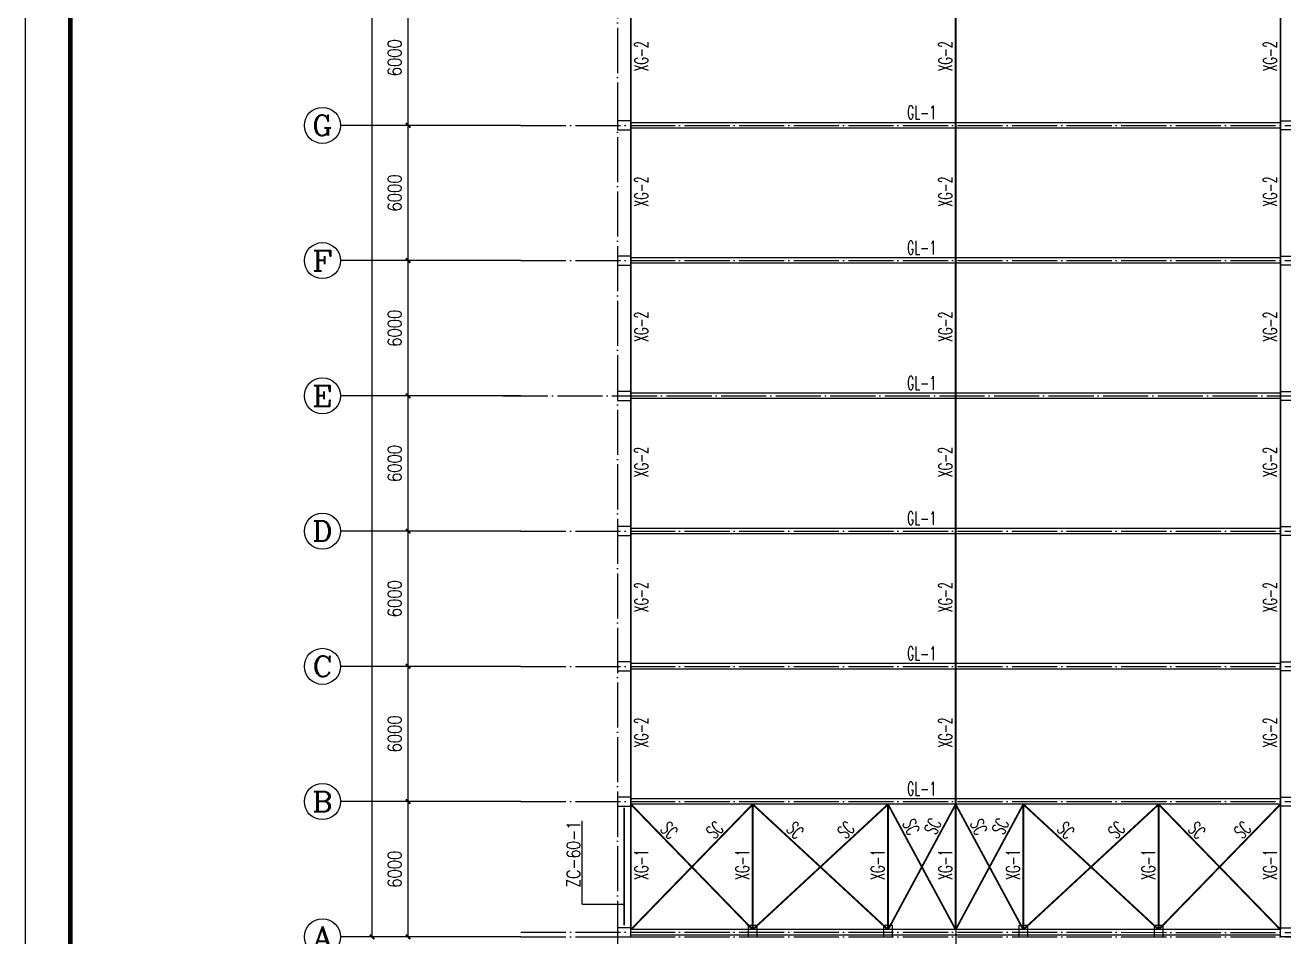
# Model space of a CAD drawing. Extents: x 31695611 to 39053694, y -59225 to 904195.
# Drawn here: x 38884151 to 38939960, y 788259 to 828705 of the extents above; entities that cross this region are included whole.
import ezdxf
from ezdxf.enums import TextEntityAlignment as Align

# ---------------------------------------------------------------- set-up
doc = ezdxf.new("R2010")
doc.units = 0
doc.header["$LTSCALE"] = 1000
doc.header["$MEASUREMENT"] = 0
doc.linetypes.add('ACAD_ISO04W100', pattern=[30.5, 24, -3, 0.5, -3])
doc.linetypes.add('DOTE', pattern=[2.42, 2, -0.2, 0.02, -0.2])
doc.layers.get('0').update_dxf_attribs({"linetype": 'CONTINUOUS'})
doc.layers.get('DEFPOINTS').update_dxf_attribs({"linetype": 'CONTINUOUS'})
for name, color, linetype in [('AXIS', 3, 'CONTINUOUS'), ('AXIS_TEXT', 7, 'CONTINUOUS'), ('DOTE', 1, 'ACAD_ISO04W100'), ('GROUND', 2, 'CONTINUOUS'), ('PUB_TEXT', 7, 'CONTINUOUS'), ('PUB_TITLE', 4, 'CONTINUOUS'), ('钢梁', 2, 'CONTINUOUS')]:
    doc.layers.add(name, color=color, linetype=linetype)
doc.styles.add('_HZTXT', font='txt.shx', dxfattribs={"width": 0.8, "bigfont": 'hztxt.shx'})
doc.styles.add('_TCH_AXIS', font='COMPLEX', dxfattribs={"bigfont": 'GBCBIG'})
doc.styles.add('_TXT', font='SIMPLEX.shx', dxfattribs={"width": 0.6})
doc.styles.add('COMPLEX', font='COMPLEX')
doc.styles.add('DIM_FONT', font='SIMPLEX.shx', dxfattribs={"width": 0.8})
doc.dimstyles.new('DIMN200', dxfattribs={"dimscale": 2, "dimtxt": 300, "dimasz": 100, "dimexe": 250, "dimexo": 300, "dimgap": 150, "dimtad": 1, "dimdec": 0, "dimzin": 0, "dimtxsty": 'DIM_FONT', "dimblk": 'ARCHTICK', "dimcen": 0.09, "dimclrt": 7, "dimazin": 3, "dimtfac": 1, "dimtdec": 0, "dimtix": 1, "dimtmove": 0, "dimatfit": 3, "dimtolj": 1, "dimtzin": 0})

# ---------------------------------------------------------------- blocks, each defined once
blk = doc.blocks.new('_ARCHTICK')
at = {"color": 0, "linetype": 'BYBLOCK', "const_width": 0.4}
blk.add_lwpolyline([(-0.5, -0.5), (0.5, 0.5)], dxfattribs=at)
blk = doc.blocks.new('*D1009')
at = {"layer": 'AXIS', "color": 0}
for p, q in [((38905530, 794259), (38900630, 794259)), ((38901130, 788259), (38901130, 794259)), ((38905530, 788259), (38900630, 788259))]:
    blk.add_line(p, q, dxfattribs=at)
at = {"layer": 'DEFPOINTS', "color": 0}
for p in [(38901130, 794259), (38906130, 794259), (38906130, 788259)]:
    blk.add_point(p, dxfattribs=at)
at = {"layer": 'AXIS', "color": 0, "xscale": 200, "yscale": 200, "zscale": 200}
for p, rotation in [((38901130, 794259), 89.99989046034315), ((38901130, 788259), 269.9998904603431)]:
    blk.add_blockref('_ARCHTICK', p, dxfattribs=dict(at, rotation=rotation))
at = {"layer": 'AXIS', "color": 7, "insert": (38900530, 791259), "char_height": 600, "attachment_point": 5, "rotation": 89.9999, "style": 'DIM_FONT'}
blk.add_mtext('\\A1;6000', dxfattribs=at)
blk = doc.blocks.new('*D1010')
at = {"layer": 'AXIS', "color": 0}
for p, q in [((38905530, 800259), (38900630, 800259)), ((38901130, 794259), (38901130, 800259)), ((38905530, 794259), (38900630, 794259))]:
    blk.add_line(p, q, dxfattribs=at)
at = {"layer": 'DEFPOINTS', "color": 0}
for p in [(38901130, 800259), (38906130, 800259), (38906130, 794259)]:
    blk.add_point(p, dxfattribs=at)
at = {"layer": 'AXIS', "color": 0, "xscale": 200, "yscale": 200, "zscale": 200}
for p, rotation in [((38901130, 800259), 89.9998904604143), ((38901130, 794259), 269.9998904604143)]:
    blk.add_blockref('_ARCHTICK', p, dxfattribs=dict(at, rotation=rotation))
at = {"layer": 'AXIS', "color": 7, "insert": (38900530, 797259), "char_height": 600, "attachment_point": 5, "rotation": 89.9999, "style": 'DIM_FONT'}
blk.add_mtext('\\A1;6000', dxfattribs=at)
blk = doc.blocks.new('*D1011')
at = {"layer": 'AXIS', "color": 0}
for p, q in [((38905530, 806259), (38900630, 806259)), ((38901130, 800259), (38901130, 806259)), ((38905530, 800259), (38900630, 800259))]:
    blk.add_line(p, q, dxfattribs=at)
at = {"layer": 'DEFPOINTS', "color": 0}
for p in [(38901130, 806259), (38906130, 806259), (38906130, 800259)]:
    blk.add_point(p, dxfattribs=at)
at = {"layer": 'AXIS', "color": 0, "xscale": 200, "yscale": 200, "zscale": 200}
for p, rotation in [((38901130, 806259), 89.99989046034315), ((38901130, 800259), 269.9998904603431)]:
    blk.add_blockref('_ARCHTICK', p, dxfattribs=dict(at, rotation=rotation))
at = {"layer": 'AXIS', "color": 7, "insert": (38900530, 803259), "char_height": 600, "attachment_point": 5, "rotation": 89.9999, "style": 'DIM_FONT'}
blk.add_mtext('\\A1;6000', dxfattribs=at)
blk = doc.blocks.new('*D1012')
at = {"layer": 'AXIS', "color": 0}
for p, q in [((38905531, 812259), (38900631, 812259)), ((38901130, 806259), (38901131, 812259)), ((38905530, 806259), (38900630, 806259))]:
    blk.add_line(p, q, dxfattribs=at)
at = {"layer": 'DEFPOINTS', "color": 0}
for p in [(38901131, 812259), (38906131, 812259), (38906130, 806259)]:
    blk.add_point(p, dxfattribs=at)
at = {"layer": 'AXIS', "color": 0, "xscale": 200, "yscale": 200, "zscale": 200}
for p, rotation in [((38901131, 812259), 89.99989046034315), ((38901130, 806259), 269.9998904603431)]:
    blk.add_blockref('_ARCHTICK', p, dxfattribs=dict(at, rotation=rotation))
at = {"layer": 'AXIS', "color": 7, "insert": (38900530, 809259), "char_height": 600, "attachment_point": 5, "rotation": 89.9999, "style": 'DIM_FONT'}
blk.add_mtext('\\A1;6000', dxfattribs=at)
blk = doc.blocks.new('*D1013')
at = {"layer": 'AXIS', "color": 0}
for p, q in [((38905531, 818259), (38900631, 818259)), ((38901131, 812259), (38901131, 818259)), ((38905531, 812259), (38900631, 812259))]:
    blk.add_line(p, q, dxfattribs=at)
at = {"layer": 'DEFPOINTS', "color": 0}
for p in [(38901131, 818259), (38906131, 818259), (38906131, 812259)]:
    blk.add_point(p, dxfattribs=at)
at = {"layer": 'AXIS', "color": 0, "xscale": 200, "yscale": 200, "zscale": 200}
for p, rotation in [((38901131, 818259), 89.9998904604143), ((38901131, 812259), 269.9998904604143)]:
    blk.add_blockref('_ARCHTICK', p, dxfattribs=dict(at, rotation=rotation))
at = {"layer": 'AXIS', "color": 7, "insert": (38900531, 815259), "char_height": 600, "attachment_point": 5, "rotation": 89.9999, "style": 'DIM_FONT'}
blk.add_mtext('\\A1;6000', dxfattribs=at)
blk = doc.blocks.new('*D1014')
at = {"layer": 'AXIS', "color": 0}
for p, q in [((38905531, 824259), (38900631, 824259)), ((38901131, 818259), (38901131, 824259)), ((38905531, 818259), (38900631, 818259))]:
    blk.add_line(p, q, dxfattribs=at)
at = {"layer": 'DEFPOINTS', "color": 0}
for p in [(38901131, 824259), (38906131, 824259), (38906131, 818259)]:
    blk.add_point(p, dxfattribs=at)
at = {"layer": 'AXIS', "color": 0, "xscale": 200, "yscale": 200, "zscale": 200}
for p, rotation in [((38901131, 824259), 89.99989046034315), ((38901131, 818259), 269.9998904603431)]:
    blk.add_blockref('_ARCHTICK', p, dxfattribs=dict(at, rotation=rotation))
at = {"layer": 'AXIS', "color": 7, "insert": (38900531, 821259), "char_height": 600, "attachment_point": 5, "rotation": 89.9999, "style": 'DIM_FONT'}
blk.add_mtext('\\A1;6000', dxfattribs=at)
blk = doc.blocks.new('*D1015')
at = {"layer": 'AXIS', "color": 0}
for p, q in [((38905531, 830259), (38900631, 830259)), ((38901131, 824259), (38901131, 830259)), ((38905531, 824259), (38900631, 824259))]:
    blk.add_line(p, q, dxfattribs=at)
at = {"layer": 'DEFPOINTS', "color": 0}
for p in [(38901131, 830259), (38906131, 830259), (38906131, 824259)]:
    blk.add_point(p, dxfattribs=at)
at = {"layer": 'AXIS', "color": 0, "xscale": 200, "yscale": 200, "zscale": 200}
for p, rotation in [((38901131, 830259), 89.99989046034315), ((38901131, 824259), 269.9998904603431)]:
    blk.add_blockref('_ARCHTICK', p, dxfattribs=dict(at, rotation=rotation))
at = {"layer": 'AXIS', "color": 7, "insert": (38900531, 827259), "char_height": 600, "attachment_point": 5, "rotation": 89.9999, "style": 'DIM_FONT'}
blk.add_mtext('\\A1;6000', dxfattribs=at)
blk = doc.blocks.new('*D1024')
at = {"layer": 'AXIS', "color": 0}
for p, q in [((38905531, 878259), (38899031, 878259)), ((38899530, 788259), (38899531, 878259)), ((38905530, 788259), (38899030, 788259))]:
    blk.add_line(p, q, dxfattribs=at)
at = {"layer": 'DEFPOINTS', "color": 0}
for p in [(38899531, 878259), (38906131, 878259), (38906130, 788259)]:
    blk.add_point(p, dxfattribs=at)
at = {"layer": 'AXIS', "color": 0, "xscale": 200, "yscale": 200, "zscale": 200}
for p, rotation in [((38899531, 878259), 89.99989046036686), ((38899530, 788259), 269.9998904603668)]:
    blk.add_blockref('_ARCHTICK', p, dxfattribs=dict(at, rotation=rotation))
at = {"layer": 'AXIS', "color": 7, "insert": (38898931, 833259), "char_height": 600, "attachment_point": 5, "rotation": 89.9999, "style": 'DIM_FONT'}
blk.add_mtext('\\A1;90000', dxfattribs=at)
blk = doc.blocks.new('_AXISO')
blk.add_circle((0, 0), 0.5)
at = {"layer": 'AXIS_TEXT', "style": 'COMPLEX', "width": 1.041667}
blk.add_attdef('A', text='', height=0.56, dxfattribs=at).set_placement((-0.25, -0.28), (0.25, -0.28), align=Align.FIT)

msp = doc.modelspace()

# ---------------------------------------------------------------- linework, layer by layer
for q in [(38908845.5, 793398.2), (38910710.1, 789711.5)]:
    msp.add_line((38908845.5, 789711.5), q)
at = {"const_width": 80}
for points in [[(38911010.1, 877938.6), (38911010.1, 788578.6)], [(38925410.1, 877938.6), (38925410.1, 788578.6)], [(38939810, 877938.6), (38939810, 788578.6)], [(38911010.1, 794138.6), (38916410.1, 788578.6)], [(38911010.1, 788578.6), (38916410.1, 794138.6)], [(38916410.1, 788578.6), (38922410.1, 794138.6)], [(38916410.1, 794138.6), (38922410.1, 788578.6)], [(38916410.1, 794138.6), (38916410.1, 788578.6)], [(38922410.1, 794138.6), (38925410.1, 788578.6)], [(38922410.1, 788578.6), (38925410.1, 794138.6)], [(38922410.1, 794138.6), (38922410.1, 788578.6)], [(38928410, 794138.6), (38925410, 788578.6)], [(38928410, 788578.6), (38925410, 794138.6)], [(38934410, 788578.6), (38928410, 794138.6)], [(38934410, 794138.6), (38928410, 788578.6)], [(38928410, 794138.6), (38928410, 788578.6)], [(38939810, 794138.6), (38934410, 788578.6)], [(38939810, 788578.6), (38934410, 794138.6)], [(38934410, 794138.6), (38934410, 788578.6)], [(38910710.1, 788764.5), (38910710.1, 793986.8)]]:
    msp.add_lwpolyline(points, dxfattribs=at)
for points in [[(38911010.1, 824058.6), (38911010.1, 824458.6), (38910410.1, 824458.6), (38910410.1, 824058.6)], [(38939810.1, 824058.6), (38939810.1, 824458.6), (38940410.1, 824458.6), (38940410.1, 824058.6)], [(38911010.1, 818058.6), (38911010.1, 818458.6), (38910410.1, 818458.6), (38910410.1, 818058.6)], [(38939810.1, 818058.6), (38939810.1, 818458.6), (38940410.1, 818458.6), (38940410.1, 818058.6)], [(38911010.1, 812058.6), (38911010.1, 812458.6), (38910410.1, 812458.6), (38910410.1, 812058.6)], [(38939810.1, 812058.6), (38939810.1, 812458.6), (38940410.1, 812458.6), (38940410.1, 812058.6)], [(38911010.1, 806058.6), (38911010.1, 806458.6), (38910410.1, 806458.6), (38910410.1, 806058.6)], [(38939810.1, 806058.6), (38939810.1, 806458.6), (38940410.1, 806458.6), (38940410.1, 806058.6)], [(38911010.1, 800058.6), (38911010.1, 800458.6), (38910410.1, 800458.6), (38910410.1, 800058.6)], [(38939810.1, 800058.6), (38939810.1, 800458.6), (38940410.1, 800458.6), (38940410.1, 800058.6)], [(38911010.1, 794058.6), (38911010.1, 794458.6), (38910410.1, 794458.6), (38910410.1, 794058.6)], [(38939810.1, 794058.6), (38939810.1, 794458.6), (38940410.1, 794458.6), (38940410.1, 794058.6)], [(38911010.1, 788258.6), (38911010.1, 788658.6), (38910410.1, 788658.6), (38910410.1, 788258.6)], [(38916610.1, 788758.6), (38916210.1, 788758.6), (38916210.1, 788258.6), (38916610.1, 788258.6)], [(38922610.1, 788758.6), (38922210.1, 788758.6), (38922210.1, 788258.6), (38922610.1, 788258.6)], [(38928610.1, 788758.6), (38928210.1, 788758.6), (38928210.1, 788258.6), (38928610.1, 788258.6)], [(38934610.1, 788758.6), (38934210.1, 788758.6), (38934210.1, 788258.6), (38934610.1, 788258.6)], [(38939810.1, 788258.6), (38939810.1, 788658.6), (38940410.1, 788658.6), (38940410.1, 788258.6)]]:
    msp.add_lwpolyline(points, close=True)
at = {"layer": 'AXIS'}
for p, q in [((38906130.5, 824258.6), (38898130.5, 824258.6)), ((38906130.5, 818258.6), (38898130.5, 818258.6)), ((38906130.5, 812258.6), (38898130.5, 812258.6)), ((38906130.5, 806258.6), (38898130.5, 806258.6)), ((38906130.5, 800258.6), (38898130.5, 800258.6)), ((38906130.5, 794258.6), (38898130.5, 794258.6)), ((38906130.5, 788258.6), (38898130.5, 788258.6))]:
    msp.add_line(p, q, dxfattribs=at)
at = {"layer": 'DOTE', "linetype": 'DOTE'}
for p, q in [((38910410, 884242.1), (38910410.1, 784664.7)), ((38925410, 884242.1), (38925410.1, 784664.7)), ((38906130.5, 824258.6), (38945995.8, 824258.5)), ((38906130.5, 818258.6), (38945995.8, 818258.5)), ((38905330.5, 812258.6), (38945195.8, 812258.5)), ((38906130.5, 806258.6), (38945995.8, 806258.5)), ((38906130.5, 800258.6), (38945995.8, 800258.5)), ((38906130.5, 794258.6), (38945995.8, 794258.5)), ((38906130.5, 788458.6), (38945995.7, 788458.5)), ((38906130.5, 788258.6), (38945995.7, 788258.5))]:
    msp.add_line(p, q, dxfattribs=at)
at = {"layer": 'PUB_TITLE'}
msp.add_lwpolyline([(38884150.8, 755595.5), (38968150.8, 755595.5), (38968150.8, 904195.5), (38884150.8, 904195.5)], close=True, dxfattribs=at)
at = {"layer": 'PUB_TITLE', "const_width": 200}
msp.add_lwpolyline([(38886150.8, 757595.5), (38966150.8, 757595.5), (38966150.8, 899195.5), (38886150.8, 899195.5)], close=True, dxfattribs=at)
at = {"layer": '钢梁'}
for p, q in [((38939810.1, 824378.6), (38911010.1, 824378.6)), ((38939810.1, 824138.6), (38911010.1, 824138.6)), ((38939810.1, 818378.6), (38911010.1, 818378.6)), ((38939810.1, 818138.6), (38911010.1, 818138.6)), ((38939810.1, 812378.6), (38911010.1, 812378.6)), ((38939810.1, 812138.6), (38911010.1, 812138.6)), ((38939810.1, 806378.6), (38911010.1, 806378.6)), ((38939810.1, 806138.6), (38911010.1, 806138.6)), ((38939810.1, 800378.6), (38911010.1, 800378.6)), ((38939810.1, 800138.6), (38911010.1, 800138.6)), ((38939810.1, 794378.6), (38911010.1, 794378.6)), ((38939810.1, 794138.6), (38911010.1, 794138.6)), ((38939810.1, 788578.6), (38911010.1, 788578.6)), ((38939810.1, 788338.6), (38911010.1, 788338.6))]:
    msp.add_line(p, q, dxfattribs=at)

# ---------------------------------------------------------------- block references
at = {"layer": 'AXIS'}
ref = msp.add_blockref('_AXISO', (38897330.5, 824258.6), dxfattribs=dict(at, xscale=1600, yscale=1600, zscale=1600))
ref.add_attrib('A', 'G', dxfattribs={"layer": 'AXIS_TEXT', "height": 905.1, "style": '_TCH_AXIS', "width": 1.166667}).set_placement((38896878, 823806.1), (38897783.1, 823806.1), align=Align.FIT)
ref = msp.add_blockref('_AXISO', (38897330.5, 818258.6), dxfattribs=dict(at, xscale=1600, yscale=1600, zscale=1600))
ref.add_attrib('A', 'F', dxfattribs={"layer": 'AXIS_TEXT', "height": 905.1, "style": '_TCH_AXIS', "width": 1.3125}).set_placement((38896878, 817806.1), (38897783.1, 817806.1), align=Align.FIT)
ref = msp.add_blockref('_AXISO', (38897330.5, 812258.6), dxfattribs=dict(at, xscale=1600, yscale=1600, zscale=1600))
ref.add_attrib('A', 'E', dxfattribs={"layer": 'AXIS_TEXT', "height": 905.1, "style": '_TCH_AXIS', "width": 1.3125}).set_placement((38896878, 811806.1), (38897783.1, 811806.1), align=Align.FIT)
ref = msp.add_blockref('_AXISO', (38897330.5, 806258.6), dxfattribs=dict(at, xscale=1600, yscale=1600, zscale=1600))
ref.add_attrib('A', 'D', dxfattribs={"layer": 'AXIS_TEXT', "height": 905.1, "style": '_TCH_AXIS', "width": 1.235294}).set_placement((38896877.9, 805806.1), (38897783, 805806.1), align=Align.FIT)
ref = msp.add_blockref('_AXISO', (38897330.5, 800258.6), dxfattribs=dict(at, xscale=1600, yscale=1600, zscale=1600))
ref.add_attrib('A', 'C', dxfattribs={"layer": 'AXIS_TEXT', "height": 905.1, "style": '_TCH_AXIS', "width": 1.4}).set_placement((38896877.9, 799806.1), (38897783, 799806.1), align=Align.FIT)
ref = msp.add_blockref('_AXISO', (38897330.5, 794258.6), dxfattribs=dict(at, xscale=1600, yscale=1600, zscale=1600))
ref.add_attrib('A', 'B', dxfattribs={"layer": 'AXIS_TEXT', "height": 905.1, "style": '_TCH_AXIS', "width": 1.235294}).set_placement((38896877.9, 793806.1), (38897783, 793806.1), align=Align.FIT)
ref = msp.add_blockref('_AXISO', (38897330.5, 788258.6), dxfattribs=dict(at, xscale=1600, yscale=1600, zscale=1600))
ref.add_attrib('A', 'A', dxfattribs={"layer": 'AXIS_TEXT', "height": 905.1, "style": '_TCH_AXIS', "width": 1.166667}).set_placement((38896877.9, 787806.1), (38897783, 787806.1), align=Align.FIT)

# ---------------------------------------------------------------- texts
at = {"layer": 'GROUND', "style": '_HZTXT', "width": 0.75}
msp.add_text('ZC-60-1', height=600, rotation=90, dxfattribs=at).set_placement((38908762.2, 790448.8))
at = {"layer": 'PUB_TEXT', "style": '_TXT', "width": 0.6}
for s, rotation, p in [('XG-2', 90, (38911769.8, 826655.4)), ('XG-2', 90, (38925250.3, 826655.4)), ('XG-2', 90, (38939650.3, 826655.4)), ('XG-2', 90, (38911769.8, 820655.4)), ('XG-2', 90, (38925250.3, 820655.4)), ('XG-2', 90, (38939650.3, 820655.4)), ('XG-2', 90, (38911769.8, 814655.4)), ('XG-2', 90, (38925250.3, 814655.4)), ('XG-2', 90, (38939650.3, 814655.4)), ('XG-2', 90, (38911769.8, 808655.4)), ('XG-2', 90, (38925250.3, 808655.4)), ('XG-2', 90, (38939650.3, 808655.4)), ('XG-2', 90, (38911769.8, 802655.4)), ('XG-2', 90, (38925250.3, 802655.4)), ('XG-2', 90, (38939650.3, 802655.4)), ('XG-2', 90, (38911769.8, 796655.4)), ('XG-2', 90, (38925250.3, 796655.4)), ('XG-2', 90, (38939650.3, 796655.4)), ('SC', 314.73268, (38912278.1, 792994.7)), ('SC', 45.26732, (38914719.8, 792568.5)), ('SC', 314.73268, (38917863.3, 792994.7)), ('SC', 45.26732, (38920534.6, 792568.5)), ('SC', 294.6721, (38923035.1, 793293.4)), ('SC', 65.3279, (38924534.5, 792748.2)), ('SC', 294.6721, (38926035.1, 793293.4)), ('SC', 65.3279, (38927534.5, 792748.2)), ('SC', 314.73268, (38929863.3, 792994.7)), ('SC', 45.26732, (38932534.5, 792568.5)), ('SC', 314.73268, (38935678.1, 792994.7)), ('SC', 45.26732, (38938119.8, 792568.5)), ('XG-1', 90, (38911769.8, 790792.9)), ('XG-1', 90, (38916250.3, 790792.9)), ('XG-1', 90, (38922250.3, 790792.9)), ('XG-1', 90, (38925250.3, 790792.9)), ('XG-1', 90, (38928250.3, 790792.9)), ('XG-1', 90, (38934250.3, 790792.9)), ('XG-1', 90, (38939650.3, 790792.9))]:
    msp.add_text(s, height=600, rotation=rotation, dxfattribs=at).set_placement(p)
for p in [(38923252.4, 824532.9), (38923252.4, 818532.9), (38923252.4, 812532.9), (38923252.4, 806532.9), (38923252.4, 800532.9), (38923252.4, 794532.9)]:
    msp.add_text('GL-1', height=600, dxfattribs=at).set_placement(p)

# ---------------------------------------------------------------- dimensions: what is measured, and where the dimension line sits
at = {"layer": 'AXIS'}
for p1, p2, distance, picture, middle in [((38906130.5, 788258.6), (38906130.6, 878258.6), 6600, '*D1024', (38898930.5, 833258.6)), ((38906130.5, 824258.6), (38906130.5, 830258.6), 5000, '*D1015', (38900530.5, 827258.6)), ((38906130.5, 818258.6), (38906130.5, 824258.6), 5000, '*D1014', (38900530.5, 821258.6)), ((38906130.5, 812258.6), (38906130.5, 818258.6), 5000, '*D1013', (38900530.5, 815258.6)), ((38906130.5, 806258.6), (38906130.5, 812258.6), 5000, '*D1012', (38900530.5, 809258.6)), ((38906130.5, 800258.6), (38906130.5, 806258.6), 5000, '*D1011', (38900530.5, 803258.6)), ((38906130.5, 794258.6), (38906130.5, 800258.6), 5000, '*D1010', (38900530.5, 797258.6)), ((38906130.5, 788258.6), (38906130.5, 794258.6), 5000, '*D1009', (38900530.5, 791258.6))]:
    dim = msp.add_aligned_dim(p1=p1, p2=p2, distance=distance, dimstyle='DIMN200', dxfattribs=at)
    dim.commit()
    dim.dimension.update_dxf_attribs({"geometry": picture, "text_midpoint": middle})

doc.saveas('drawing.dxf')
